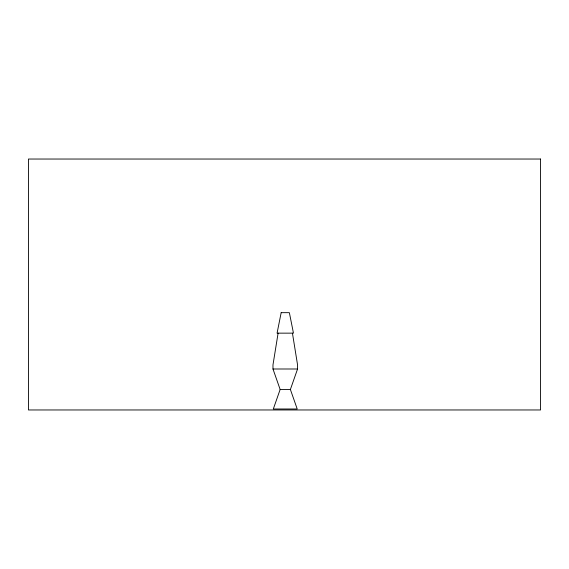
<?xml version="1.0" encoding="UTF-8"?>
<svg xmlns="http://www.w3.org/2000/svg" width="569" height="569" viewBox="0 0 569 569"><rect width="100%" height="100%" fill="white"/><g stroke="black" fill="none" stroke-linecap="round" stroke-linejoin="round"><path stroke-width="0.85" d="M278.099 333.149L272.978 364.9L272.978 368.996L280.147 389.481L273.319 408.997L297.217 408.997L290.389 389.481L297.559 368.996L297.559 364.9L292.438 333.149M272.978 368.996L297.559 368.996M280.147 389.481L290.389 389.481M281.171 312.666L277.075 333.149L293.462 333.149L289.365 312.666L281.171 312.666M540.55 159.036L28.45 159.036L28.45 409.964L540.55 409.964L540.55 159.036"/></g></svg>
